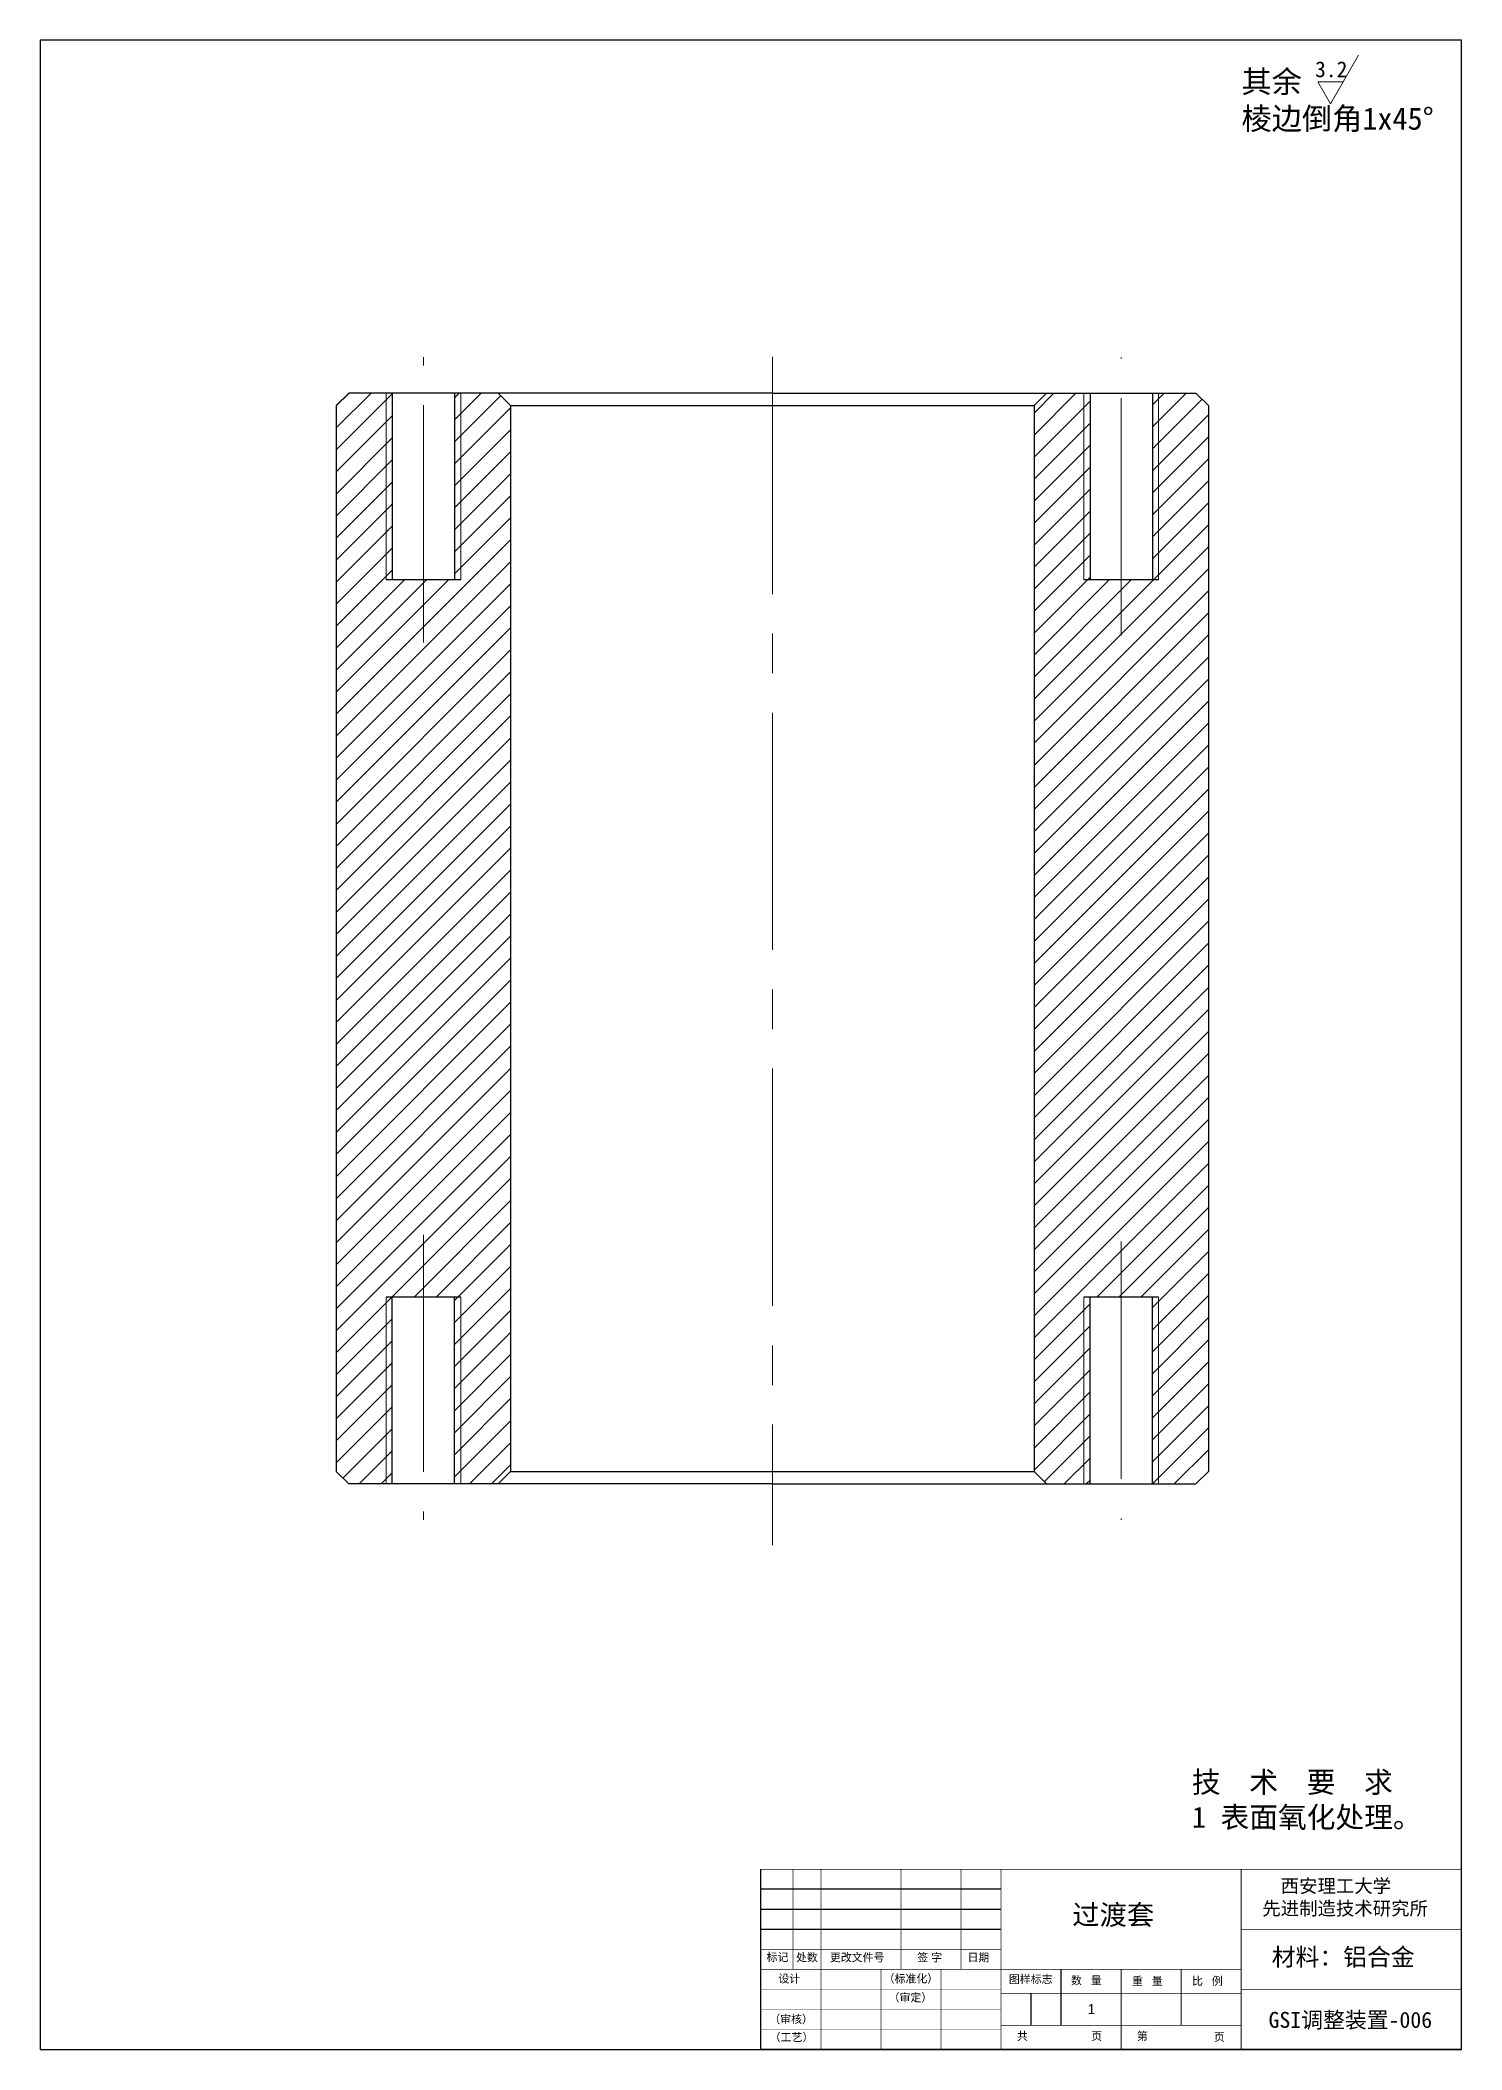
# Model space of a CAD drawing. Header units: inches. Extents: x -20 to 18950, y -1047 to 2551.
# Drawn here: x 16940 to 17054.1, y 1271.9 to 1433.2 of the extents above; entities that cross this region are included whole.
import ezdxf

# ---------------------------------------------------------------- set-up
doc = ezdxf.new("R2010")
doc.units = ezdxf.units.IN
doc.header["$MEASUREMENT"] = 0
doc.linetypes.add('CENTER2', pattern=[28.574999, 19.049999, -3.175, 3.175, -3.175])
doc.layers.get('0').update_dxf_attribs({"lineweight": 30})
for name, color, linetype, lineweight in [('10', 7, 'Continuous', 18), ('cen', 1, 'CENTER2', 20), ('con', 7, 'Continuous', 20), ('dim', 5, 'Continuous', 20), ('hat', 3, 'Continuous', 20), ('text', 6, 'Continuous', 20)]:
    doc.layers.add(name, color=color, linetype=linetype, lineweight=lineweight)
doc.styles.get("Standard").update_dxf_attribs({"font": ''})
doc.styles.get('Standard').set_extended_font_data('宋体')

msp = doc.modelspace()

# ---------------------------------------------------------------- hatches: boundary and pattern name
at = {"layer": 'hat'}
h = msp.add_hatch(dxfattribs=at)
h.set_pattern_fill('ANSI31', color=3, scale=10)
h.paths.add_polyline_path([(16977.769, 1403.911), (16976.769, 1404.911), (16973.769, 1404.911), (16973.769, 1389.911), (16967.769, 1389.911), (16967.769, 1404.911), (16964.769, 1404.911), (16963.769, 1403.911), (16963.769, 1318.345), (16964.769, 1317.345), (16967.769, 1317.345), (16967.769, 1332.345), (16973.769, 1332.345), (16973.769, 1317.345), (16976.769, 1317.345), (16977.769, 1318.345)])
h.paths.add_polyline_path([(17033.769, 1403.911), (17032.769, 1404.911), (17029.769, 1404.911), (17029.769, 1389.911), (17023.769, 1389.911), (17023.769, 1404.911), (17020.769, 1404.911), (17019.769, 1403.911), (17019.769, 1318.345), (17020.769, 1317.345), (17023.769, 1317.345), (17023.769, 1332.345), (17029.769, 1332.345), (17029.769, 1317.345), (17032.769, 1317.345), (17033.769, 1318.345)])
h.paths.add_polyline_path([(17024.269, 1404.911), (17023.769, 1404.911), (17023.769, 1389.911), (17024.269, 1389.911)], flags=17)
h.paths.add_polyline_path([(17029.769, 1404.911), (17029.269, 1404.911), (17029.269, 1389.911), (17029.769, 1389.911)], flags=17)
h.paths.add_polyline_path([(16968.269, 1404.911), (16967.769, 1404.911), (16967.769, 1389.911), (16968.269, 1389.911)], flags=17)
h.paths.add_polyline_path([(16973.769, 1404.911), (16973.269, 1404.911), (16973.269, 1389.911), (16973.769, 1389.911)], flags=17)
h.paths.add_polyline_path([(16968.269, 1332.345), (16967.769, 1332.345), (16967.769, 1317.345), (16968.269, 1317.345)], flags=17)
h.paths.add_polyline_path([(16973.769, 1332.345), (16973.269, 1332.345), (16973.269, 1317.345), (16973.769, 1317.345)], flags=17)
h.paths.add_polyline_path([(17024.269, 1332.345), (17023.769, 1332.345), (17023.769, 1317.345), (17024.269, 1317.345)], flags=17)
h.paths.add_polyline_path([(17029.769, 1332.345), (17029.269, 1332.345), (17029.269, 1317.345), (17029.769, 1317.345)], flags=17)

# ---------------------------------------------------------------- linework, layer by layer
for p, q in [((17054.069, 1433.244), (16940.013, 1433.244)), ((16940.013, 1433.244), (16940.013, 1271.953)), ((17054.069, 1271.953), (17054.069, 1433.244)), ((16963.769, 1403.911), (16964.769, 1404.911)), ((16963.769, 1403.911), (16964.769, 1404.911)), ((16964.769, 1404.911), (16963.769, 1403.911)), ((16963.769, 1403.911), (16963.769, 1318.345)), ((16998.769, 1404.911), (16964.769, 1404.911)), ((16968.269, 1404.911), (16968.269, 1389.911)), ((16973.269, 1404.911), (16973.269, 1389.911)), ((16976.769, 1404.911), (16977.769, 1403.911)), ((16977.769, 1403.911), (16977.769, 1318.345)), ((16977.769, 1403.911), (17019.769, 1403.911)), ((16998.769, 1404.911), (17032.769, 1404.911)), ((17020.769, 1404.911), (17019.769, 1403.911)), ((17019.769, 1403.911), (17019.769, 1318.345)), ((17024.269, 1404.911), (17024.269, 1389.911)), ((17029.269, 1404.911), (17029.269, 1389.911)), ((17033.769, 1403.911), (17032.769, 1404.911)), ((17033.769, 1403.911), (17032.769, 1404.911)), ((17032.769, 1404.911), (17033.769, 1403.911)), ((17033.769, 1403.911), (17033.769, 1318.345)), ((16973.769, 1389.911), (16967.769, 1389.911)), ((17029.769, 1389.911), (17023.769, 1389.911)), ((16973.769, 1332.345), (16967.769, 1332.345)), ((16968.269, 1317.345), (16968.269, 1332.345)), ((16973.269, 1317.345), (16973.269, 1332.345)), ((17029.769, 1332.345), (17023.769, 1332.345)), ((17024.269, 1317.345), (17024.269, 1332.345)), ((17029.269, 1317.345), (17029.269, 1332.345)), ((16963.769, 1318.345), (16964.769, 1317.345)), ((16963.769, 1318.345), (16964.769, 1317.345)), ((16964.769, 1317.345), (16963.769, 1318.345)), ((16977.769, 1318.345), (16976.769, 1317.345)), ((16977.769, 1318.345), (17019.769, 1318.345)), ((17019.769, 1318.345), (17020.769, 1317.345)), ((17033.769, 1318.345), (17032.769, 1317.345)), ((17033.769, 1318.345), (17032.769, 1317.345)), ((17032.769, 1317.345), (17033.769, 1318.345)), ((16998.769, 1317.345), (16964.769, 1317.345)), ((16998.769, 1317.345), (17032.769, 1317.345)), ((16997.85, 1271.953), (16997.85, 1286.409)), ((17017.125, 1284.803), (16997.85, 1284.803)), ((17017.125, 1283.197), (16997.85, 1283.197)), ((17017.125, 1281.59), (16997.85, 1281.59)), ((17021.944, 1276.45), (17021.944, 1278.378)), ((17019.534, 1273.88), (17019.534, 1276.45)), ((17021.944, 1273.88), (17021.944, 1276.45)), ((16940.013, 1271.953), (17054.069, 1271.953)), ((17054.069, 1271.953), (16997.85, 1271.953))]:
    msp.add_line(p, q)
for points, const_width in [([(17054.069, 1286.409), (16997.85, 1286.409)], 0.0643), ([(17000.42, 1278.378), (17000.42, 1286.409)], 0.0643), ([(17009.094, 1278.378), (17009.094, 1286.409)], 0.0643), ([(17013.912, 1278.378), (17013.912, 1286.409)], 0.0643), ([(17036.4, 1271.953), (17036.4, 1286.409)], 0.0643), ([(17054.069, 1281.59), (17036.4, 1281.59)], 0.0643), ([(17017.125, 1279.984), (16997.85, 1279.984)], 0.0643), ([(17036.4, 1278.378), (16997.85, 1278.378)], 0.0643), ([(17007.487, 1271.953), (17007.487, 1278.378)], 0.0643), ([(17012.306, 1271.953), (17012.306, 1278.378)], 0.0643), ([(17026.763, 1271.953), (17026.763, 1278.378)], 0.0643), ([(17031.581, 1273.88), (17031.581, 1278.378)], 0.0643), ([(17017.125, 1276.772), (16997.85, 1276.772)], 0.0321), ([(17017.125, 1276.45), (17036.4, 1276.45)], 0.0643), ([(17054.069, 1276.772), (17036.4, 1276.772)], 0.0643), ([(17017.125, 1275.165), (16997.85, 1275.165)], 0.0321), ([(17017.125, 1273.559), (16997.85, 1273.559)], 0.0321), ([(17017.125, 1273.88), (17036.4, 1273.88)], 0.0643), ([(17017.125, 1271.953), (16997.85, 1271.953)], 0.0643)]:
    msp.add_lwpolyline(points, dxfattribs=dict(const_width=const_width))
at = {"const_width": 0.0643, "flags": 128}
for points in [[(17002.669, 1271.953), (17002.669, 1278.378), (17002.669, 1286.409)], [(17017.125, 1271.953), (17017.125, 1286.409)]]:
    msp.add_lwpolyline(points, dxfattribs=at)
at = {"layer": '10'}
for p, q in [((16967.769, 1404.911), (16967.769, 1389.911)), ((16973.769, 1404.911), (16973.769, 1389.911)), ((17023.769, 1404.911), (17023.769, 1389.911)), ((17029.769, 1404.911), (17029.769, 1389.911)), ((16967.769, 1317.345), (16967.769, 1332.345)), ((16973.769, 1317.345), (16973.769, 1332.345)), ((17023.769, 1317.345), (17023.769, 1332.345)), ((17029.769, 1317.345), (17029.769, 1332.345))]:
    msp.add_line(p, q, dxfattribs=at)
at = {"layer": 'cen'}
for p, q in [((16970.769, 1384.9), (16970.769, 1407.8)), ((16998.769, 1407.835), (16998.769, 1312.418)), ((17026.769, 1385.458), (17026.769, 1407.8)), ((16970.769, 1337.355), (16970.769, 1314.456)), ((17026.769, 1336.797), (17026.769, 1314.456))]:
    msp.add_line(p, q, dxfattribs=at)
at = {"layer": 'text'}
for p, q in [((17043.559, 1428.13), (17045.823, 1432.05)), ((17042.543, 1429.89), (17043.559, 1428.13))]:
    msp.add_line(p, q, dxfattribs=at)
at = {"layer": 'text', "ltscale": 0.3}
msp.add_line((17042.543, 1429.89), (17044.576, 1429.89), dxfattribs=at)

# ---------------------------------------------------------------- texts
at = {"char_height": 0.6425, "attachment_point": 1}
for s, insert, width in [('\\fﾷￂￋￎ_GB2312|b0|i0|c134|p49;标记', (16998.308, 1279.682), 2.11181), ('\\fﾷￂￋￎ_GB2312|b0|i0|c134|p49;处数', (17000.666, 1279.658), 1.81389), ('\\fﾷￂￋￎ_GB2312|b0|i0|c134|p49;更改文件号', (17003.387, 1279.658), 6.13097), ('{\\fﾷￂￋￎ_GB2312|b0|i0|c134|p49;签 字}', (17010.4, 1279.658), 3.25175), ('\\fﾷￂￋￎ_GB2312|b0|i0|c134|p49;日期', (17014.428, 1279.658), 2.35806), ('\\fﾷￂￋￎ_GB2312|b0|i0|c134|p49;设计', (16999.251, 1277.956), 1.96874), ('\\fﾷￂￋￎ_GB2312|b0|i0|c134|p49;（标准化）', (17007.699, 1277.957), 5.29658), ('\\fﾷￂￋￎ_GB2312|b0|i0|c134|p49;图样标志', (17017.748, 1277.908), 8.23508), ('{\\fￋￎￌ￥|b0|i0|c134|p2;数   量}', (17022.736, 1277.805), 3.71333), ('{\\fﾷￂￋￎ_GB2312|b0|i0|c134|p49;重   量}', (17027.63, 1277.767), 3.5915), ('{\\fﾷￂￋￎ_GB2312|b0|i0|c134|p49;比   例}', (17032.449, 1277.767), 3.5915), ('\\fﾷￂￋￎ_GB2312|b0|i0|c134|p49;（审定）', (17008.098, 1276.436), 5.00636), ('\\fﾷￂￋￎ_GB2312|b0|i0|c134|p49;（审核）', (16998.521, 1274.697), 4.6073), ('\\fﾷￂￋￎ_GB2312|b0|i0|c134|p49;（工艺）', (16998.557, 1273.249), 5.33286), ('\\fﾷￂￋￎ_GB2312|b0|i0|c134|p49;共', (17018.407, 1273.34), 1.4874), ('\\fﾷￂￋￎ_GB2312|b0|i0|c134|p49;页', (17024.352, 1273.341), 0.14511), ('\\fﾷￂￋￎ_GB2312|b0|i0|c134|p49;页', (17034.208, 1273.264), 0.14511)]:
    msp.add_mtext(s, dxfattribs=dict(at, insert=insert, width=width))
at = {"insert": (17028.025, 1273.34), "char_height": 0.6425, "attachment_point": 1}
msp.add_mtext('\\fﾷￂￋￎ_GB2312|b0|i0|c134|p49;第', dxfattribs=at)
at = {"layer": 'con', "insert": (17038.096, 1285.616), "char_height": 1.08224, "width": 14.26635, "attachment_point": 1}
msp.add_mtext('{\\fTxt|b0|i0|c134|p2; \\fTxt|b0|i0|c0|p2; }西安理工大学{\\fTxt|b0|i0|c134|p2;\\P}先进制造技术研究所', dxfattribs=at)
at = {"layer": 'dim', "insert": (17027.837, 1294.257), "char_height": 1.69067, "width": 24.45771, "attachment_point": 1}
msp.add_mtext('    技  术  要  求\\P    1 表面氧化处理。', dxfattribs=at)
at = {"layer": 'text', "attachment_point": 1}
for s, insert, char_height, width in [('{\\fSimSun|b0|i0|c134|p2;其余\\fￋￎￌ￥|b0|i0|c134|p2;\\P\\fSimSun|b0|i0|c134|p2;棱边倒角}1x45°', (17036.418, 1430.804), 1.77829, 17.53329), ('3.2', (17042.325, 1431.545), 1.2702, 2.47671), ('过渡套', (17022.841, 1283.56), 1.6063, 7.68899), ('材料：铝合金', (17038.844, 1280.077), 1.4026, 12.68676), ('{\\fￋￎￌ￥|b0|i0|c134|p2;1}', (17024.076, 1275.592), 0.80313, 1.31156), ('GSI调整装置-006', (17038.59, 1274.966), 1.28501, 14.75488)]:
    msp.add_mtext(s, dxfattribs=dict(at, insert=insert, char_height=char_height, width=width))

doc.saveas('drawing.dxf')
